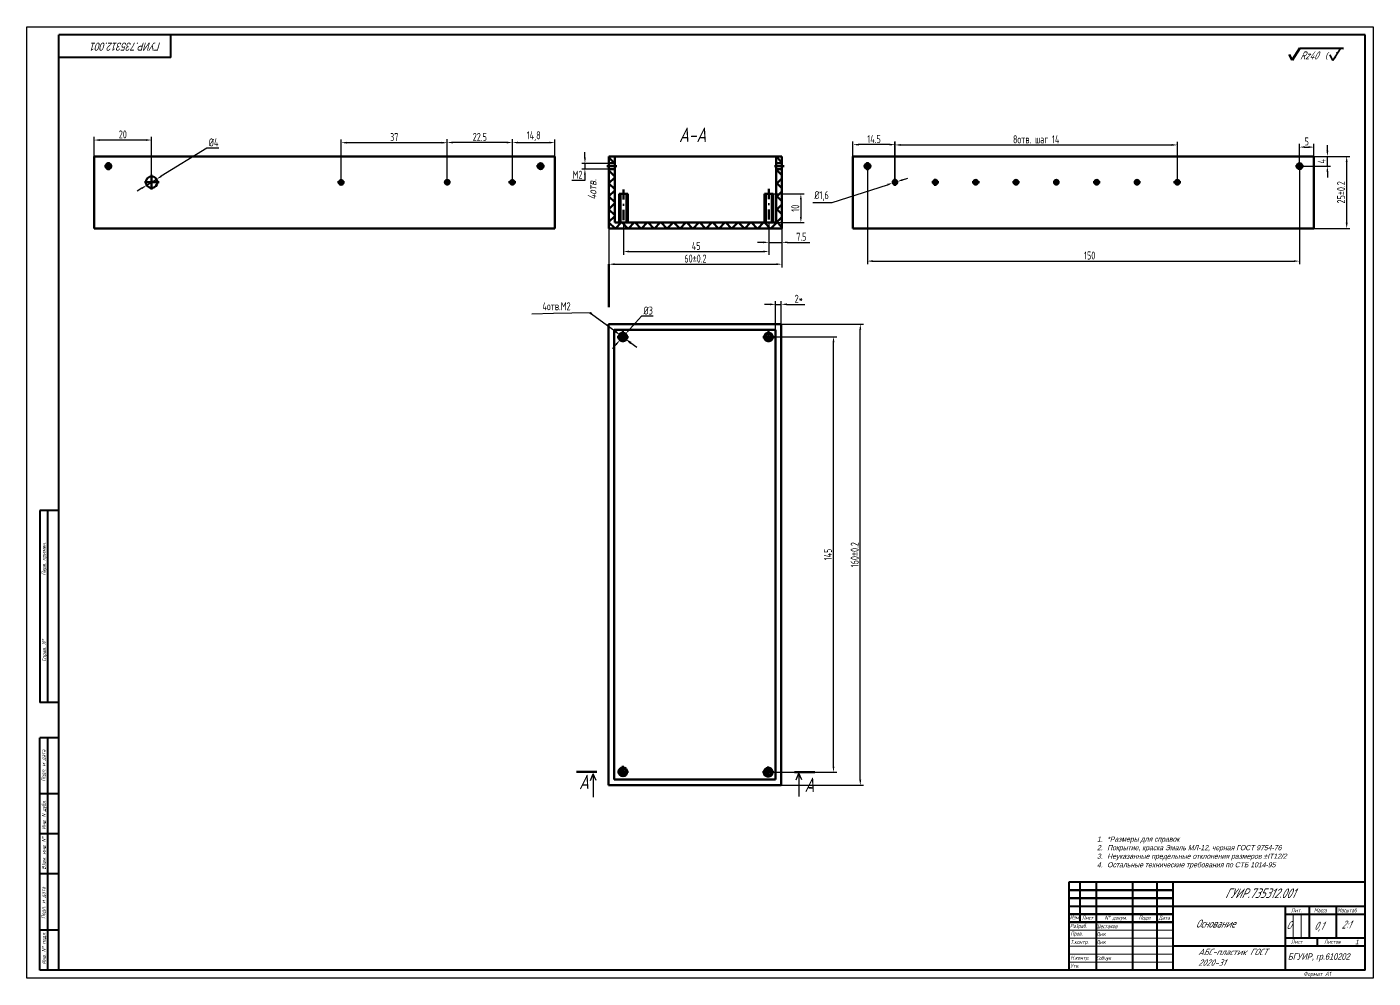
# Model space of a CAD drawing. Header units: millimetres. Extents: x 0 to 8800, y -367 to 2333.
# Drawn here: x 7718 to 8559, y 979 to 1573 of the extents above; entities that cross this region are included whole.
import ezdxf

# ---------------------------------------------------------------- set-up
doc = ezdxf.new("R2010")
doc.units = ezdxf.units.MM
doc.header["$LTSCALE"] = 0.5
doc.linetypes.add('осевая2', pattern=[28.575, 19.05, -3.175, 3.175, -3.175])
doc.linetypes.add('штрихпунктирная', pattern=[25.4, 12.7, -6.35, 0, -6.35])
doc.layers.get('0').update_dxf_attribs({"lineweight": 60})
doc.layers.get('Defpoints').update_dxf_attribs({"color": 5})
for name, color, linetype in [('1-оси', 1, 'осевая2'), ('3-размеры', 6, 'Continuous'), ('KONTUR', 7, 'Continuous')]:
    doc.layers.add(name, color=color, linetype=linetype)
for name, color, linetype, lineweight in [('Основная', 7, 'Continuous', 40), ('текст', 7, 'Continuous', 30), ('тонкая', 7, 'Continuous', 20)]:
    doc.layers.add(name, color=color, linetype=linetype, lineweight=lineweight)
doc.styles.add('ESKD', font='standarteskd.shx', dxfattribs={"width": 0.8, "oblique": 15})
doc.styles.get("Standard").update_dxf_attribs({"font": 'isocpeui.ttf', "width": 0.9})
doc.styles.add('ЕСКД', font='eskd15.shx', dxfattribs={"width": 0.8})
doc.styles.add('стиль1', font='romans.shx', dxfattribs={"width": 0.75, "oblique": 15, "height": 3.5})
doc.dimstyles.new('ISO-25', dxfattribs={"dimtxt": 3.5, "dimasz": 3.5, "dimexe": 2, "dimexo": 0, "dimgap": 1, "dimtad": 1, "dimtoh": 1, "dimdec": 0, "dimtxsty": 'Standard', "dimcen": 2.5, "dimadec": 0, "dimazin": 0, "dimtfac": 1, "dimtdec": 0, "dimtmove": 0, "dimatfit": 3, "dimldrblk": 'DOTSMALL', "dimfxl": 1, "dimarcsym": 0})

# ---------------------------------------------------------------- blocks, each defined once
blk = doc.blocks.new('*D156')
at = {"layer": '3-размеры', "color": 0, "lineweight": -2, "transparency": 16777216}
for p, q in [((8189.44, 1387.73), (8240.78, 1387.73)), ((8238.78, 1103.23), (8238.78, 1384.23)), ((8189.44, 1099.73), (8240.78, 1099.73))]:
    blk.add_line(p, q, dxfattribs=at)
at = {"layer": '3-размеры', "color": 0, "lineweight": 30, "transparency": 16777216}
for points in [[(8238.19, 1384.23), (8239.36, 1384.23), (8238.78, 1387.73)], [(8238.19, 1103.23), (8239.36, 1103.23), (8238.78, 1099.73)]]:
    blk.add_solid(points, dxfattribs=at)
at = {"layer": 'Defpoints', "color": 0, "lineweight": 30, "transparency": 16777216}
for p in [(8189.44, 1387.73), (8238.78, 1387.73), (8189.44, 1099.73)]:
    blk.add_point(p, dxfattribs=at)
at = {"layer": '3-размеры', "color": 0, "lineweight": 30, "transparency": 16777216, "insert": (8235.28, 1243.73), "char_height": 5, "width": 5.4167, "attachment_point": 5, "rotation": 90, "style": 'ЕСКД'}
blk.add_mtext('160%%P0.2', dxfattribs=at)
blk = doc.blocks.new('_DotSmall')
at = {"color": 0, "linetype": 'ByBlock', "const_width": 0.5}
blk.add_lwpolyline([(-0.0625, 0, 1), (0.0625, 0, 1)], format="xyb", close=True, dxfattribs=at)
blk = doc.blocks.new('*D157')
at = {"layer": '3-размеры', "color": 0, "lineweight": -2, "transparency": 16777216}
for p, q in [((8181.46, 1379.91), (8224.03, 1379.91)), ((8222.03, 1111.35), (8222.03, 1376.41)), ((8181.3, 1107.85), (8224.03, 1107.85))]:
    blk.add_line(p, q, dxfattribs=at)
at = {"layer": '3-размеры', "color": 0, "lineweight": 30, "transparency": 16777216}
for points in [[(8221.44, 1376.41), (8222.61, 1376.41), (8222.03, 1379.91)], [(8221.44, 1111.35), (8222.61, 1111.35), (8222.03, 1107.85)]]:
    blk.add_solid(points, dxfattribs=at)
at = {"layer": 'Defpoints', "color": 0, "lineweight": 30, "transparency": 16777216}
for p in [(8181.46, 1379.91), (8222.03, 1379.91), (8181.3, 1107.85)]:
    blk.add_point(p, dxfattribs=at)
at = {"layer": '3-размеры', "color": 0, "lineweight": 30, "transparency": 16777216, "insert": (8218.53, 1243.88), "char_height": 5, "attachment_point": 5, "rotation": 90, "style": 'ЕСКД'}
blk.add_mtext('145', dxfattribs=at)
blk = doc.blocks.new('*D158')
at = {"layer": '3-размеры', "color": 0, "lineweight": -2, "transparency": 16777216}
for p, q in [((8182.34, 1400.09), (8178.84, 1400.09)), ((8185.84, 1384.13), (8185.84, 1402.09)), ((8185.84, 1400.09), (8189.44, 1400.09)), ((8189.44, 1384.13), (8189.44, 1402.09)), ((8192.94, 1400.09), (8204.16, 1400.09))]:
    blk.add_line(p, q, dxfattribs=at)
at = {"layer": '3-размеры', "color": 0, "lineweight": 30, "transparency": 16777216}
for points in [[(8182.34, 1400.67), (8182.34, 1399.51), (8185.84, 1400.09)], [(8192.94, 1400.67), (8192.94, 1399.51), (8189.44, 1400.09)]]:
    blk.add_solid(points, dxfattribs=at)
at = {"layer": 'Defpoints', "color": 0, "lineweight": 30, "transparency": 16777216}
for p in [(8189.44, 1400.09), (8185.84, 1384.13), (8189.44, 1384.13)]:
    blk.add_point(p, dxfattribs=at)
at = {"layer": '3-размеры', "color": 0, "lineweight": 30, "transparency": 16777216, "insert": (8200.3, 1403.59), "char_height": 5, "attachment_point": 5, "style": 'ЕСКД'}
blk.add_mtext('2*', dxfattribs=at)
blk = doc.blocks.new('*D159')
at = {"layer": '3-размеры', "color": 0, "lineweight": -2, "transparency": 16777216}
for p, q in [((8102.15, 1392.7), (8094.55, 1384.3)), ((8109.43, 1392.7), (8102.15, 1392.7)), ((8088.58, 1377.7), (8092.2, 1381.7)), ((8086.23, 1375.1), (8083.89, 1372.5))]:
    blk.add_line(p, q, dxfattribs=at)
at = {"layer": '3-размеры', "color": 0, "lineweight": 30, "transparency": 16777216}
for points in [[(8094.11, 1384.69), (8094.98, 1383.91), (8092.2, 1381.7)], [(8085.8, 1375.49), (8086.67, 1374.71), (8088.58, 1377.7)]]:
    blk.add_solid(points, dxfattribs=at)
at = {"layer": 'Defpoints', "color": 0, "lineweight": 30, "transparency": 16777216}
for p in [(8092.2, 1381.7), (8088.58, 1377.7)]:
    blk.add_point(p, dxfattribs=at)
at = {"layer": '3-размеры', "color": 0, "lineweight": 30, "transparency": 16777216, "insert": (8106.29, 1396.2), "char_height": 5, "attachment_point": 5, "style": 'ЕСКД'}
blk.add_mtext('%%C3', dxfattribs=at)
blk = doc.blocks.new('*D142')
at = {"layer": '3-размеры', "color": 0, "lineweight": -2, "transparency": 16777216}
for p, q in [((8184.36, 1469.13), (8203.66, 1469.13)), ((8201.66, 1465.63), (8201.66, 1454.63)), ((8184.36, 1451.13), (8203.66, 1451.13))]:
    blk.add_line(p, q, dxfattribs=at)
at = {"layer": '3-размеры', "color": 0, "lineweight": 30, "transparency": 16777216}
for points in [[(8201.07, 1465.63), (8202.24, 1465.63), (8201.66, 1469.13)], [(8201.07, 1454.63), (8202.24, 1454.63), (8201.66, 1451.13)]]:
    blk.add_solid(points, dxfattribs=at)
at = {"layer": 'Defpoints', "color": 0, "lineweight": 30, "transparency": 16777216}
for p in [(8184.36, 1469.13), (8184.36, 1451.13), (8201.66, 1451.13)]:
    blk.add_point(p, dxfattribs=at)
at = {"layer": '3-размеры', "color": 0, "lineweight": 30, "transparency": 16777216, "insert": (8198.16, 1460.13), "char_height": 5, "attachment_point": 5, "rotation": 90, "style": 'ЕСКД'}
blk.add_mtext('10', dxfattribs=at)
blk = doc.blocks.new('*D143')
at = {"layer": '3-размеры', "color": 0, "lineweight": -2, "transparency": 16777216}
for p, q in [((8181.66, 1451.13), (8181.66, 1436.82)), ((8189.78, 1451.13), (8189.78, 1436.82)), ((8178.16, 1438.82), (8174.66, 1438.82)), ((8181.66, 1438.82), (8189.78, 1438.82)), ((8193.28, 1438.82), (8207.16, 1438.82))]:
    blk.add_line(p, q, dxfattribs=at)
at = {"layer": '3-размеры', "color": 0, "lineweight": 30, "transparency": 16777216}
for points in [[(8178.16, 1439.4), (8178.16, 1438.24), (8181.66, 1438.82)], [(8193.28, 1439.4), (8193.28, 1438.24), (8189.78, 1438.82)]]:
    blk.add_solid(points, dxfattribs=at)
at = {"layer": 'Defpoints', "color": 0, "lineweight": 30, "transparency": 16777216}
for p in [(8181.66, 1451.13), (8189.78, 1451.13), (8189.78, 1438.82)]:
    blk.add_point(p, dxfattribs=at)
at = {"layer": '3-размеры', "color": 0, "lineweight": 30, "transparency": 16777216, "insert": (8201.97, 1442.32), "char_height": 5, "attachment_point": 5, "style": 'ЕСКД'}
blk.add_mtext('7.5', dxfattribs=at)
blk = doc.blocks.new('*D144')
at = {"layer": '3-размеры', "color": 0, "lineweight": -2, "transparency": 16777216}
for p, q in [((8081.78, 1447.53), (8081.78, 1423.16)), ((8189.78, 1447.53), (8189.78, 1423.16)), ((8085.28, 1425.16), (8186.28, 1425.16))]:
    blk.add_line(p, q, dxfattribs=at)
at = {"layer": '3-размеры', "color": 0, "lineweight": 30, "transparency": 16777216}
for points in [[(8085.28, 1425.74), (8085.28, 1424.58), (8081.78, 1425.16)], [(8186.28, 1425.74), (8186.28, 1424.58), (8189.78, 1425.16)]]:
    blk.add_solid(points, dxfattribs=at)
at = {"layer": 'Defpoints', "color": 0, "lineweight": 30, "transparency": 16777216}
for p in [(8081.78, 1447.53), (8189.78, 1447.53), (8189.78, 1425.16)]:
    blk.add_point(p, dxfattribs=at)
at = {"layer": '3-размеры', "color": 0, "lineweight": 30, "transparency": 16777216, "insert": (8135.78, 1428.66), "char_height": 5, "attachment_point": 5, "style": 'ЕСКД'}
blk.add_mtext('60%%P0.2', dxfattribs=at)
blk = doc.blocks.new('*D145')
at = {"layer": '3-размеры', "color": 0, "lineweight": -2, "transparency": 16777216}
for p, q in [((8090.87, 1451.13), (8090.87, 1431.09)), ((8181.66, 1451.13), (8181.66, 1431.09)), ((8094.37, 1433.09), (8178.16, 1433.09))]:
    blk.add_line(p, q, dxfattribs=at)
at = {"layer": '3-размеры', "color": 0, "lineweight": 30, "transparency": 16777216}
for points in [[(8094.37, 1433.68), (8094.37, 1432.51), (8090.87, 1433.09)], [(8178.16, 1433.68), (8178.16, 1432.51), (8181.66, 1433.09)]]:
    blk.add_solid(points, dxfattribs=at)
at = {"layer": 'Defpoints', "color": 0, "lineweight": 30, "transparency": 16777216}
for p in [(8090.87, 1451.13), (8181.66, 1451.13), (8181.66, 1433.09)]:
    blk.add_point(p, dxfattribs=at)
at = {"layer": '3-размеры', "color": 0, "lineweight": 30, "transparency": 16777216, "insert": (8136.26, 1436.59), "char_height": 5, "attachment_point": 5, "style": 'ЕСКД'}
blk.add_mtext('45', dxfattribs=at)
blk = doc.blocks.new('*D139')
at = {"layer": '3-размеры', "color": 0, "lineweight": -2, "transparency": 16777216}
for p, q in [((8066.75, 1491.61), (8066.75, 1495.11)), ((8082.85, 1488.11), (8064.75, 1488.11)), ((8082.85, 1484.51), (8064.75, 1484.51)), ((8066.75, 1488.11), (8066.75, 1484.51)), ((8066.75, 1481.01), (8066.75, 1477.51)), ((8066.75, 1477.51), (8058.51, 1477.51))]:
    blk.add_line(p, q, dxfattribs=at)
at = {"layer": '3-размеры', "color": 0, "lineweight": 30, "transparency": 16777216}
for points in [[(8066.17, 1491.61), (8067.33, 1491.61), (8066.75, 1488.11)], [(8066.17, 1481.01), (8067.33, 1481.01), (8066.75, 1484.51)]]:
    blk.add_solid(points, dxfattribs=at)
at = {"layer": 'Defpoints', "color": 0, "lineweight": 30, "transparency": 16777216}
for p in [(8066.75, 1484.51), (8082.85, 1488.11), (8082.85, 1484.51)]:
    blk.add_point(p, dxfattribs=at)
at = {"layer": '3-размеры', "color": 0, "lineweight": 30, "transparency": 16777216, "insert": (8062.13, 1481.01), "char_height": 5, "attachment_point": 5, "style": 'ЕСКД'}
blk.add_mtext('M2', dxfattribs=at)
blk = doc.blocks.new('*D146')
at = {"layer": '3-размеры', "color": 0, "lineweight": -2, "transparency": 16777216}
for p, q in [((8513.14, 1486.39), (8513.14, 1500.3)), ((8516.64, 1498.3), (8518.72, 1498.3)), ((8522.22, 1486.39), (8522.22, 1500.3))]:
    blk.add_line(p, q, dxfattribs=at)
at = {"layer": '3-размеры', "color": 0, "lineweight": 30, "transparency": 16777216}
for points in [[(8516.64, 1498.89), (8516.64, 1497.72), (8513.14, 1498.3)], [(8518.72, 1498.89), (8518.72, 1497.72), (8522.22, 1498.3)]]:
    blk.add_solid(points, dxfattribs=at)
at = {"layer": 'Defpoints', "color": 0, "lineweight": 30, "transparency": 16777216}
for p in [(8522.22, 1498.3), (8513.14, 1486.39), (8522.22, 1486.39)]:
    blk.add_point(p, dxfattribs=at)
at = {"layer": '3-размеры', "color": 0, "lineweight": 30, "transparency": 16777216, "insert": (8517.68, 1501.8), "char_height": 5, "attachment_point": 5, "style": 'ЕСКД'}
blk.add_mtext('5', dxfattribs=at)
blk = doc.blocks.new('*D147')
at = {"layer": '3-размеры', "color": 0, "lineweight": -2, "transparency": 16777216}
for p, q in [((8530.58, 1496.03), (8530.58, 1499.53)), ((8513.22, 1492.53), (8532.58, 1492.53)), ((8530.58, 1486.36), (8530.58, 1492.53)), ((8513.22, 1486.36), (8532.58, 1486.36)), ((8530.58, 1482.86), (8530.58, 1479.36))]:
    blk.add_line(p, q, dxfattribs=at)
at = {"layer": '3-размеры', "color": 0, "lineweight": 30, "transparency": 16777216}
for points in [[(8530, 1496.03), (8531.17, 1496.03), (8530.58, 1492.53)], [(8530, 1482.86), (8531.17, 1482.86), (8530.58, 1486.36)]]:
    blk.add_solid(points, dxfattribs=at)
at = {"layer": 'Defpoints', "color": 0, "lineweight": 30, "transparency": 16777216}
for p in [(8513.22, 1492.53), (8530.58, 1492.53), (8513.22, 1486.36)]:
    blk.add_point(p, dxfattribs=at)
at = {"layer": '3-размеры', "color": 0, "lineweight": 30, "transparency": 16777216, "insert": (8527.08, 1489.45), "char_height": 5, "attachment_point": 5, "rotation": 90, "style": 'ЕСКД'}
blk.add_mtext('4', dxfattribs=at)
blk = doc.blocks.new('*D148')
at = {"layer": '3-размеры', "color": 0, "lineweight": -2, "transparency": 16777216}
for p, q in [((8522.22, 1492.53), (8544.65, 1492.53)), ((8542.65, 1451.03), (8542.65, 1489.03)), ((8522.22, 1447.53), (8544.65, 1447.53))]:
    blk.add_line(p, q, dxfattribs=at)
at = {"layer": '3-размеры', "color": 0, "lineweight": 30, "transparency": 16777216}
for points in [[(8542.07, 1489.03), (8543.24, 1489.03), (8542.65, 1492.53)], [(8542.07, 1451.03), (8543.24, 1451.03), (8542.65, 1447.53)]]:
    blk.add_solid(points, dxfattribs=at)
at = {"layer": 'Defpoints', "color": 0, "lineweight": 30, "transparency": 16777216}
for p in [(8522.22, 1492.53), (8542.65, 1492.53), (8522.22, 1447.53)]:
    blk.add_point(p, dxfattribs=at)
at = {"layer": '3-размеры', "color": 0, "lineweight": 30, "transparency": 16777216, "insert": (8539.15, 1470.03), "char_height": 5, "attachment_point": 5, "rotation": 90, "style": 'ЕСКД'}
blk.add_mtext('25%%P0.2', dxfattribs=at)
blk = doc.blocks.new('*D140')
at = {"layer": '3-размеры', "color": 0, "lineweight": -2, "transparency": 16777216}
for p, q in [((8243.22, 1486.41), (8243.22, 1425.1)), ((8513.14, 1486.39), (8513.14, 1425.1)), ((8246.72, 1427.1), (8509.64, 1427.1))]:
    blk.add_line(p, q, dxfattribs=at)
at = {"layer": '3-размеры', "color": 0, "lineweight": 30, "transparency": 16777216}
for points in [[(8246.72, 1427.68), (8246.72, 1426.51), (8243.22, 1427.1)], [(8509.64, 1427.68), (8509.64, 1426.51), (8513.14, 1427.1)]]:
    blk.add_solid(points, dxfattribs=at)
at = {"layer": 'Defpoints', "color": 0, "lineweight": 30, "transparency": 16777216}
for p in [(8243.22, 1486.41), (8513.14, 1486.39), (8513.14, 1427.1)]:
    blk.add_point(p, dxfattribs=at)
at = {"layer": '3-размеры', "color": 0, "lineweight": 30, "transparency": 16777216, "insert": (8382.08, 1430.6), "char_height": 5, "attachment_point": 5, "style": 'ЕСКД'}
blk.add_mtext('150', dxfattribs=at)
blk = doc.blocks.new('*D149')
at = {"layer": '3-размеры', "color": 0, "lineweight": -2, "transparency": 16777216}
for p, q in [((8221.11, 1463.72), (8255.76, 1474.82)), ((8261.83, 1476.77), (8259.09, 1475.89)), ((8265.17, 1477.84), (8268.5, 1478.9)), ((8209.06, 1463.72), (8221.11, 1463.72))]:
    blk.add_line(p, q, dxfattribs=at)
at = {"layer": '3-размеры', "color": 0, "lineweight": 30, "transparency": 16777216}
for points in [[(8255.58, 1475.38), (8255.94, 1474.27), (8259.09, 1475.89)], [(8264.99, 1478.39), (8265.34, 1477.28), (8261.83, 1476.77)]]:
    blk.add_solid(points, dxfattribs=at)
at = {"layer": 'Defpoints', "color": 0, "lineweight": 30, "transparency": 16777216}
for p in [(8259.09, 1475.89), (8261.83, 1476.77)]:
    blk.add_point(p, dxfattribs=at)
at = {"layer": '3-размеры', "color": 0, "lineweight": 30, "transparency": 16777216, "insert": (8214.58, 1467.7), "char_height": 5, "attachment_point": 5, "style": 'ЕСКД'}
blk.add_mtext('%%C1,6', dxfattribs=at)
blk = doc.blocks.new('*D141')
at = {"layer": '3-размеры', "color": 0, "lineweight": -2, "transparency": 16777216}
for p, q in [((8234.22, 1476.35), (8234.22, 1501.83)), ((8257.03, 1499.83), (8237.72, 1499.83)), ((8260.53, 1476.35), (8260.53, 1501.83))]:
    blk.add_line(p, q, dxfattribs=at)
at = {"layer": '3-размеры', "color": 0, "lineweight": 30, "transparency": 16777216}
for points in [[(8237.72, 1500.41), (8237.72, 1499.25), (8234.22, 1499.83)], [(8257.03, 1500.41), (8257.03, 1499.25), (8260.53, 1499.83)]]:
    blk.add_solid(points, dxfattribs=at)
at = {"layer": 'Defpoints', "color": 0, "lineweight": 30, "transparency": 16777216}
for p in [(8234.22, 1499.83), (8234.22, 1476.35), (8260.53, 1476.35)]:
    blk.add_point(p, dxfattribs=at)
at = {"layer": '3-размеры', "color": 0, "lineweight": 30, "transparency": 16777216, "insert": (8247.37, 1503.33), "char_height": 5, "width": 8.75, "attachment_point": 5, "style": 'ЕСКД'}
blk.add_mtext('14.5', dxfattribs=at)
blk = doc.blocks.new('*D150')
at = {"layer": '3-размеры', "color": 0, "lineweight": -2, "transparency": 16777216}
for p, q in [((7980.74, 1476.48), (7980.74, 1503.16)), ((8017.91, 1501.16), (7984.24, 1501.16)), ((8021.41, 1476.35), (8021.41, 1503.16))]:
    blk.add_line(p, q, dxfattribs=at)
at = {"layer": '3-размеры', "color": 0, "lineweight": 30, "transparency": 16777216}
for points in [[(7984.24, 1501.75), (7984.24, 1500.58), (7980.74, 1501.16)], [(8017.91, 1501.75), (8017.91, 1500.58), (8021.41, 1501.16)]]:
    blk.add_solid(points, dxfattribs=at)
at = {"layer": 'Defpoints', "color": 0, "lineweight": 30, "transparency": 16777216}
for p in [(7980.74, 1501.16), (7980.74, 1476.48), (8021.41, 1476.35)]:
    blk.add_point(p, dxfattribs=at)
at = {"layer": '3-размеры', "color": 0, "lineweight": 30, "transparency": 16777216, "insert": (8001.08, 1504.66), "char_height": 5, "attachment_point": 5, "style": 'ЕСКД'}
blk.add_mtext('22.5', dxfattribs=at)
blk = doc.blocks.new('*D151')
at = {"layer": '3-размеры', "color": 0, "lineweight": -2, "transparency": 16777216}
for p, q in [((7914.45, 1476.36), (7914.45, 1503.04)), ((7977.24, 1501.04), (7917.95, 1501.04)), ((7980.74, 1476.48), (7980.74, 1503.04))]:
    blk.add_line(p, q, dxfattribs=at)
at = {"layer": '3-размеры', "color": 0, "lineweight": 30, "transparency": 16777216}
for points in [[(7917.95, 1501.63), (7917.95, 1500.46), (7914.45, 1501.04)], [(7977.24, 1501.63), (7977.24, 1500.46), (7980.74, 1501.04)]]:
    blk.add_solid(points, dxfattribs=at)
at = {"layer": 'Defpoints', "color": 0, "lineweight": 30, "transparency": 16777216}
for p in [(7914.45, 1501.04), (7914.45, 1476.36), (7980.74, 1476.48)]:
    blk.add_point(p, dxfattribs=at)
at = {"layer": '3-размеры', "color": 0, "lineweight": 30, "transparency": 16777216, "insert": (7947.6, 1504.54), "char_height": 5, "attachment_point": 5, "style": 'ЕСКД'}
blk.add_mtext('37', dxfattribs=at)
blk = doc.blocks.new('*D152')
at = {"layer": '3-размеры', "color": 0, "lineweight": -2, "transparency": 16777216}
for p, q in [((8021.41, 1476.31), (8021.41, 1503.12)), ((8024.91, 1501.12), (8044.55, 1501.12)), ((8048.05, 1476.31), (8048.05, 1503.12))]:
    blk.add_line(p, q, dxfattribs=at)
at = {"layer": '3-размеры', "color": 0, "lineweight": 30, "transparency": 16777216}
for points in [[(8024.91, 1501.7), (8024.91, 1500.54), (8021.41, 1501.12)], [(8044.55, 1501.7), (8044.55, 1500.54), (8048.05, 1501.12)]]:
    blk.add_solid(points, dxfattribs=at)
at = {"layer": 'Defpoints', "color": 0, "lineweight": 30, "transparency": 16777216}
for p in [(8048.05, 1501.12), (8021.41, 1476.31), (8048.05, 1476.31)]:
    blk.add_point(p, dxfattribs=at)
at = {"layer": '3-размеры', "color": 0, "lineweight": 30, "transparency": 16777216, "insert": (8034.73, 1505.1), "char_height": 5, "attachment_point": 5, "style": 'ЕСКД'}
blk.add_mtext('14,8', dxfattribs=at)
blk = doc.blocks.new('*D153')
at = {"layer": '3-размеры', "color": 0, "lineweight": -2, "transparency": 16777216}
for p, q in [((7760.05, 1476.39), (7760.05, 1504.71)), ((7792.55, 1502.71), (7763.55, 1502.71)), ((7796.05, 1476.39), (7796.05, 1504.71))]:
    blk.add_line(p, q, dxfattribs=at)
at = {"layer": '3-размеры', "color": 0, "lineweight": 30, "transparency": 16777216}
for points in [[(7763.55, 1503.29), (7763.55, 1502.13), (7760.05, 1502.71)], [(7792.55, 1503.29), (7792.55, 1502.13), (7796.05, 1502.71)]]:
    blk.add_solid(points, dxfattribs=at)
at = {"layer": 'Defpoints', "color": 0, "lineweight": 30, "transparency": 16777216}
for p in [(7760.05, 1502.71), (7760.05, 1476.39), (7796.05, 1476.39)]:
    blk.add_point(p, dxfattribs=at)
at = {"layer": '3-размеры', "color": 0, "lineweight": 30, "transparency": 16777216, "insert": (7778.05, 1506.21), "char_height": 5, "attachment_point": 5, "style": 'ЕСКД'}
blk.add_mtext('20', dxfattribs=at)
blk = doc.blocks.new('*D154')
at = {"layer": '3-размеры', "color": 0, "lineweight": -2, "transparency": 16777216}
for p, q in [((7830.53, 1497.73), (7802.08, 1480.09)), ((7838, 1497.73), (7830.53, 1497.73)), ((7790.02, 1472.61), (7787.04, 1470.76)), ((7792.99, 1474.45), (7799.11, 1478.25))]:
    blk.add_line(p, q, dxfattribs=at)
at = {"layer": '3-размеры', "color": 0, "lineweight": 30, "transparency": 16777216}
for points in [[(7801.78, 1480.59), (7802.39, 1479.6), (7799.11, 1478.25)], [(7789.71, 1473.1), (7790.32, 1472.11), (7792.99, 1474.45)]]:
    blk.add_solid(points, dxfattribs=at)
at = {"layer": 'Defpoints', "color": 0, "lineweight": 30, "transparency": 16777216}
for p in [(7792.99, 1474.45), (7799.11, 1478.25)]:
    blk.add_point(p, dxfattribs=at)
at = {"layer": '3-размеры', "color": 0, "lineweight": 30, "transparency": 16777216, "insert": (7834.77, 1501.23), "char_height": 5, "attachment_point": 5, "style": 'ЕСКД'}
blk.add_mtext('%%C4', dxfattribs=at)
blk = doc.blocks.new('*D155')
at = {"layer": '3-размеры', "color": 0, "lineweight": -2, "transparency": 16777216}
for p, q in [((8260.46, 1476.33), (8260.46, 1501.64)), ((8263.96, 1499.64), (8433.36, 1499.64)), ((8436.86, 1476.33), (8436.86, 1501.64))]:
    blk.add_line(p, q, dxfattribs=at)
at = {"layer": '3-размеры', "color": 0, "lineweight": 30, "transparency": 16777216}
for points in [[(8263.96, 1500.23), (8263.96, 1499.06), (8260.46, 1499.64)], [(8433.36, 1500.23), (8433.36, 1499.06), (8436.86, 1499.64)]]:
    blk.add_solid(points, dxfattribs=at)
at = {"layer": 'Defpoints', "color": 0, "lineweight": 30, "transparency": 16777216}
for p in [(8436.86, 1499.64), (8260.46, 1476.33), (8436.86, 1476.33)]:
    blk.add_point(p, dxfattribs=at)
at = {"layer": '3-размеры', "color": 0, "lineweight": 30, "transparency": 16777216, "insert": (8348.66, 1503.14), "char_height": 5, "attachment_point": 5, "style": 'ЕСКД'}
blk.add_mtext('8отв. шаг 14', dxfattribs=at)

msp = doc.modelspace()

# ---------------------------------------------------------------- hatches: boundary and pattern name
h = msp.add_hatch()
h.set_pattern_fill('ANSI37', color=256, scale=1.8)
h.set_pattern_definition([(45, (767.2445, 1208.942), (-4.0411153, 4.0411153), []), (135, (767.2445, 1208.942), (-4.0411153, -4.0411153), [])])
h.paths.add_polyline_path([(8085.38, 1484.59), (8081.78, 1484.59), (8081.78, 1447.53), (8189.78, 1447.53), (8189.78, 1484.59), (8186.18, 1484.59), (8186.18, 1451.13), (8085.38, 1451.13)])
h.paths.add_polyline_path([(8085.38, 1492.53), (8081.78, 1492.53), (8081.78, 1488.19), (8085.38, 1488.19)])
h.paths.add_polyline_path([(8189.78, 1492.53), (8186.18, 1492.53), (8186.18, 1488.19), (8189.78, 1488.19)])
h.paths.add_polyline_path([(8179.86, 1469.13), (8178.96, 1469.13), (8178.96, 1451.13), (8179.86, 1451.13)], flags=17)
h.paths.add_polyline_path([(8184.36, 1469.13), (8183.46, 1469.13), (8183.46, 1451.13), (8184.36, 1451.13)], flags=17)
h.paths.add_polyline_path([(8093.57, 1469.13), (8092.67, 1469.13), (8092.67, 1451.13), (8093.57, 1451.13)], flags=17)
h.paths.add_polyline_path([(8089.07, 1469.13), (8088.17, 1469.13), (8088.17, 1451.13), (8089.07, 1451.13)], flags=17)

# ---------------------------------------------------------------- linework, layer by layer
at = {"color": 0}
for p, q in [((8506.66, 1556.08), (8508.5, 1552.58)), ((8508.53, 1552.57), (8513.47, 1560.09))]:
    msp.add_line(p, q, dxfattribs=at)
for p, q in [((8513.47, 1560.09), (8540.65, 1559.95)), ((8048.05, 1492.53), (7760.05, 1492.53)), ((7760.05, 1492.53), (7760.05, 1447.53)), ((7769.05, 1486.39), (7769.05, 1488.98)), ((7769.05, 1488.98), (7769.05, 1483.84)), ((8039.05, 1486.39), (8039.05, 1488.7)), ((8039.05, 1488.7), (8039.05, 1484.02)), ((8048.05, 1447.53), (8048.05, 1492.53)), ((8081.78, 1492.53), (8081.78, 1447.53)), ((8081.78, 1492.53), (8085.38, 1492.53)), ((8085.38, 1492.53), (8085.38, 1451.13)), ((8085.38, 1492.53), (8186.18, 1492.53)), ((8186.18, 1451.13), (8186.18, 1492.53)), ((8186.18, 1492.53), (8189.78, 1492.53)), ((8189.78, 1447.53), (8189.78, 1492.53)), ((8522.22, 1492.53), (8234.22, 1492.53)), ((8234.22, 1447.53), (8234.22, 1492.53)), ((8243.26, 1486.39), (8243.26, 1488.98)), ((8243.26, 1488.98), (8243.26, 1483.84)), ((8513.22, 1486.39), (8513.22, 1488.7)), ((8513.22, 1488.7), (8513.22, 1484.02)), ((8522.22, 1447.53), (8522.22, 1492.53)), ((7769.05, 1486.39), (7766.69, 1486.39)), ((7766.69, 1486.39), (7771.45, 1486.39)), ((7796.05, 1471.8), (7796.05, 1480.99)), ((8039.05, 1486.39), (8036.49, 1486.39)), ((8036.49, 1486.39), (8041.44, 1486.39)), ((8085.38, 1486.39), (8080.41, 1486.39)), ((8080.41, 1486.39), (8086.76, 1486.39)), ((8085.38, 1488.19), (8085.38, 1486.39)), ((8191.21, 1486.39), (8185.13, 1486.39)), ((8186.18, 1488.19), (8189.78, 1488.19)), ((8186.18, 1488.19), (8186.18, 1486.39)), ((8186.18, 1486.39), (8191.21, 1486.39)), ((8189.78, 1484.59), (8186.18, 1484.59)), ((8189.78, 1488.19), (8189.78, 1484.59)), ((8243.26, 1486.39), (8240.9, 1486.39)), ((8240.9, 1486.39), (8245.67, 1486.39)), ((8513.22, 1486.39), (8510.66, 1486.39)), ((8510.66, 1486.39), (8515.61, 1486.39)), ((7791.55, 1476.35), (7800.82, 1476.35)), ((7912.27, 1476.36), (7916.64, 1476.36)), ((7914.44, 1478.27), (7914.44, 1474.45)), ((7978.73, 1476.35), (7982.86, 1476.35)), ((7980.74, 1478.33), (7980.74, 1474.62)), ((8019.08, 1476.34), (8023.54, 1476.34)), ((8021.41, 1476.31), (8021.41, 1478.16)), ((8021.41, 1478.16), (8021.41, 1474.52)), ((8258.39, 1476.35), (8262.53, 1476.35)), ((8260.46, 1478.49), (8260.46, 1474.2)), ((8283.53, 1476.37), (8287.89, 1476.37)), ((8285.66, 1478.54), (8285.66, 1474.2)), ((8308.6, 1476.41), (8313.25, 1476.41)), ((8310.86, 1478.31), (8310.86, 1474.5)), ((8333.81, 1476.33), (8338.15, 1476.33)), ((8336.06, 1478.36), (8336.06, 1474.36)), ((8359.27, 1476.38), (8363.13, 1476.38)), ((8361.26, 1478.26), (8361.26, 1474.51)), ((8384.29, 1476.41), (8388.67, 1476.41)), ((8386.46, 1478.32), (8386.46, 1474.5)), ((8409.65, 1476.33), (8413.78, 1476.33)), ((8411.66, 1478.31), (8411.66, 1474.6)), ((8434.54, 1476.36), (8438.99, 1476.36)), ((8436.86, 1476.33), (8436.86, 1478.18)), ((8436.86, 1478.18), (8436.86, 1474.54)), ((8088.17, 1451.13), (8088.17, 1469.13)), ((8088.17, 1469.13), (8093.57, 1469.13)), ((8089.07, 1451.13), (8089.07, 1469.13)), ((8092.67, 1451.13), (8092.67, 1469.13)), ((8093.57, 1451.13), (8093.57, 1469.13)), ((8178.96, 1451.13), (8178.96, 1469.13)), ((8178.96, 1469.13), (8184.36, 1469.13)), ((8179.86, 1451.13), (8179.86, 1469.13)), ((8183.46, 1451.13), (8183.46, 1469.13)), ((8184.36, 1451.13), (8184.36, 1469.13)), ((7760.05, 1447.53), (8048.05, 1447.53)), ((8081.78, 1447.53), (8189.78, 1447.53)), ((8085.38, 1451.13), (8186.18, 1451.13)), ((8090.87, 1451.13), (8088.17, 1451.13)), ((8090.87, 1451.13), (8089.07, 1451.13)), ((8090.87, 1451.13), (8092.67, 1451.13)), ((8092.67, 1451.13), (8093.57, 1451.13)), ((8181.66, 1451.13), (8178.96, 1451.13)), ((8181.66, 1451.13), (8179.86, 1451.13)), ((8181.66, 1451.13), (8183.46, 1451.13)), ((8183.46, 1451.13), (8184.36, 1451.13)), ((8234.22, 1447.53), (8522.22, 1447.53)), ((8081.78, 1425.16), (8081.78, 1398.24)), ((8070.81, 1394.22), (8070.07, 1394.77)), ((8081.44, 1387.73), (8081.44, 1099.73)), ((8189.44, 1387.73), (8081.44, 1387.73)), ((8189.44, 1099.73), (8189.44, 1387.73)), ((8185.84, 1384.13), (8085.04, 1384.13)), ((8085.04, 1384.13), (8085.04, 1103.33)), ((8093.93, 1379.7), (8086.87, 1379.7)), ((8091.85, 1378.66), (8088.96, 1380.8)), ((8090.39, 1379.7), (8093.93, 1379.7)), ((8090.41, 1379.73), (8090.41, 1383.35)), ((8090.41, 1383.35), (8090.41, 1376.47)), ((8184.98, 1379.7), (8177.93, 1379.7)), ((8181.44, 1379.7), (8184.98, 1379.7)), ((8181.46, 1379.73), (8181.46, 1383.35)), ((8181.46, 1383.35), (8181.46, 1376.47)), ((8185.84, 1103.33), (8185.84, 1384.13)), ((8081.44, 1360.58), (8081.44, 1362.38)), ((8085.04, 1361.48), (8085.04, 1360.58)), ((8090.53, 1108.17), (8090.53, 1111.79)), ((8090.53, 1111.79), (8090.53, 1104.92)), ((8181.31, 1107.88), (8181.31, 1111.5)), ((8181.31, 1111.5), (8181.31, 1104.62)), ((8074.26, 1108.15), (8061.41, 1108.15)), ((8085.04, 1103.33), (8185.84, 1103.33)), ((8094.05, 1108.15), (8087, 1108.15)), ((8090.51, 1108.15), (8094.05, 1108.15)), ((8184.83, 1107.85), (8177.78, 1107.85)), ((8181.3, 1107.85), (8184.83, 1107.85)), ((8210.47, 1107.85), (8197.63, 1107.85)), ((8081.44, 1099.73), (8189.44, 1099.73)), ((8434.14, 1034.34), (8369.14, 1034.34)), ((8434.14, 1029.34), (8369.14, 1029.34)), ((8434.14, 1019.34), (8369.14, 1019.34)), ((8434.14, 1014.34), (8369.14, 1014.34)), ((8504.14, 984.34), (8504.14, 984.34))]:
    msp.add_line(p, q)
at = {"color": 0, "lineweight": 35}
for p, q in [((8532.09, 1555.88), (8533.92, 1552.38)), ((8533.92, 1552.38), (8538.86, 1559.9))]:
    msp.add_line(p, q, dxfattribs=at)
at = {"linetype": 'штрихпунктирная'}
for p, q in [((8081.78, 1488.19), (8085.38, 1488.19)), ((8081.78, 1488.19), (8081.78, 1484.59)), ((8081.78, 1484.59), (8085.38, 1484.59)), ((8090.87, 1471.85), (8090.87, 1449.53)), ((8181.66, 1472.18), (8181.66, 1449.3))]:
    msp.add_line(p, q, dxfattribs=at)
at = {"color": 7, "lineweight": -3}
for p, q in [((8070.23, 1102.69), (8071.89, 1106.86)), ((8073.76, 1102.79), (8071.89, 1106.86)), ((8071.91, 1106.82), (8071.91, 1092.42)), ((8198.62, 1103.06), (8200.28, 1107.22)), ((8200.28, 1107.22), (8200.28, 1092.82)), ((8202.16, 1103.15), (8200.28, 1107.22))]:
    msp.add_line(p, q, dxfattribs=at)
for centre, radius in [((7769.05, 1486.39), 1.8), ((8039.05, 1486.39), 1.8), ((8243.26, 1486.39), 1.8), ((8513.22, 1486.39), 1.8), ((7796.05, 1476.35), 3.6), ((7914.44, 1476.27), 1.44), ((7980.74, 1476.35), 1.44), ((8021.41, 1476.31), 1.44), ((8260.46, 1476.33), 1.44), ((8285.66, 1476.33), 1.44), ((8310.86, 1476.33), 1.44), ((8336.06, 1476.33), 1.44), ((8361.26, 1476.33), 1.44), ((8386.46, 1476.33), 1.44), ((8411.66, 1476.33), 1.44), ((8436.86, 1476.33), 1.44), ((8090.39, 1379.7), 2.7), ((8090.41, 1379.73), 1.8), ((8181.44, 1379.7), 2.7), ((8181.46, 1379.73), 1.8), ((8090.51, 1108.15), 2.7), ((8181.3, 1107.85), 2.7), ((8090.53, 1108.17), 1.8), ((8181.31, 1107.88), 1.8)]:
    msp.add_circle(centre, radius)
at = {"layer": '3-размеры', "lineweight": 30}
for p, q in [((8047.04, 1394.28), (8033.55, 1393.99)), ((8070.07, 1394.77), (8047.04, 1394.28)), ((8070.81, 1394.22), (8085.34, 1383.47)), ((8095.47, 1375.98), (8099.09, 1373.3))]:
    msp.add_line(p, q, dxfattribs=at)
for points in [[(8085.79, 1384.08), (8084.89, 1382.87), (8088.96, 1380.8)], [(8095.92, 1376.58), (8095.02, 1375.38), (8091.85, 1378.66)]]:
    msp.add_solid(points, dxfattribs=at)
at = {"layer": 'KONTUR'}
for p, q in [((7718.14, 979.34), (7718.14, 1573.34)), ((7718.14, 1573.34), (8559.14, 1573.34)), ((8559.14, 1573.34), (8559.14, 979.34)), ((8559.14, 979.34), (7718.14, 979.34))]:
    msp.add_line(p, q, dxfattribs=at)
at = {"layer": 'Основная'}
for p, q in [((7738.14, 1024.34), (7738.14, 1568.34)), ((8554.14, 1568.34), (7738.14, 1568.34)), ((7808.14, 1554.34), (7808.14, 1568.34)), ((8554.14, 984.34), (8554.14, 1568.34)), ((7808.14, 1554.34), (7738.14, 1554.34)), ((7726.14, 1271.34), (7726.14, 1151.34)), ((7738.14, 1271.34), (7726.14, 1271.34)), ((7731.14, 1151.34), (7731.14, 1271.34)), ((7738.14, 1151.34), (7726.14, 1151.34)), ((7726.14, 984.34), (7726.14, 1129.34)), ((7738.14, 1129.34), (7726.14, 1129.34)), ((7731.14, 984.34), (7731.14, 1129.34)), ((7738.14, 1094.34), (7726.14, 1094.34)), ((7738.14, 1069.34), (7726.14, 1069.34)), ((7738.14, 1044.34), (7726.14, 1044.34)), ((8369.14, 1039.34), (8369.14, 984.34)), ((8554.14, 1039.34), (8369.14, 1039.34)), ((8376.14, 1014.34), (8376.14, 1039.34)), ((8386.14, 1039.34), (8386.14, 984.34)), ((8409.14, 984.34), (8409.14, 1039.34)), ((8424.14, 1039.34), (8424.14, 984.34)), ((8434.14, 1039.34), (8434.14, 984.34)), ((7738.14, 984.34), (7738.14, 1024.34)), ((8369.14, 1024.34), (8554.14, 1024.34)), ((8504.14, 1024.34), (8504.14, 984.34)), ((8504.14, 1019.34), (8554.14, 1019.34)), ((8519.14, 1024.34), (8519.14, 1004.34)), ((8536.14, 1024.34), (8536.14, 1004.34)), ((7738.14, 1009.34), (7726.14, 1009.34)), ((8554.14, 1004.34), (8504.14, 1004.34)), ((8524.14, 1004.34), (8524.14, 999.34)), ((8554.14, 999.34), (8434.14, 999.34)), ((8554.14, 984.34), (7726.14, 984.34))]:
    msp.add_line(p, q, dxfattribs=at)
at = {"layer": 'тонкая'}
for p, q in [((8509.13, 1019.14), (8509.13, 1004.34)), ((8514.2, 1019.14), (8514.2, 1004.34)), ((8369.14, 1009.34), (8434.14, 1009.34)), ((8434.14, 1004.34), (8369.14, 1004.34)), ((8434.14, 999.34), (8369.14, 999.34))]:
    msp.add_line(p, q, dxfattribs=at)
for points in [[(8369.14, 994.34), (8434.14, 994.34)], [(8369.14, 989.34), (8434.14, 989.34)]]:
    msp.add_lwpolyline(points, dxfattribs=at)

# ---------------------------------------------------------------- texts
at = {"color": 0, "insert": (7801.66, 1558.53), "char_height": 5, "attachment_point": 1, "rotation": 180}
msp.add_mtext_dynamic_manual_height_columns('{\\Fstandarteskd|c204;\\Q15;\\W0.8;\\C256;ГУИР.735312.001}', width=88.7975, gutter_width=50, heights=[0], dxfattribs=at)
at = {"attachment_point": 1}
for s, width, gutter_width, insert, char_height, style in [('{\\fGOST type B|b0|i1|c0|p2;Rz40}', 68.69, 50, (8513.47, 1558.05), 5, 'ESKD'), ('{\\fGOST type B|b0|i1|c204|p2;А-А}', 123.642, 90, (8125.6, 1510.46), 9, 'ЕСКД'), ('{\\fGOST type B|b0|i1|c204|p2;ГУИР.735312.001}', 68.69, 50, (8466.62, 1035.31), 6, 'ESKD'), ('{\\fGOST type B|b0|i1|c204|p2;  Основание}', 68.69, 50, (8443.5, 1015.86), 5, 'ESKD'), ('{\\fGOST type B|b0|i1|c204|p2;О}', 14.9252, 50, (8504.91, 1014.93), 5, 'ESKD'), ('{\\fGOST type B|b0|i1|c204|p34;0,1}', 14.9252, 50, (8522.26, 1014.52), 5, 'ESKD'), ('{\\fGOST type B|b0|i1|c204|p34;2\\fGOST type B|b0|i1|c0|p34;:\\fGOST type B|b0|i1|c204|p34;1}', 14.9252, 50, (8539.41, 1015.28), 5, 'ESKD'), ('{\\fGOST type B|b0|i1|c204|p2;АБС-пластик ГОСТ 2020-31}', 47.8152, 50, (8449.81, 997.66), 4, 'ESKD')]:
    msp.add_mtext_dynamic_manual_height_columns(s, width=width, gutter_width=gutter_width, heights=[0], dxfattribs=dict(at, insert=insert, char_height=char_height, style=style))
at = {"char_height": 9, "attachment_point": 1, "rotation": 359.71233, "style": 'ЕСКД'}
for insert in [(8063.16, 1106.32), (8204.01, 1104.47)]:
    msp.add_mtext_dynamic_manual_height_columns('{\\fGOST type B|b0|i1|c204|p2;А}', width=123.642, gutter_width=90, heights=[0], dxfattribs=dict(at, insert=insert))
at = {"insert": (8377.04, 1067.7), "char_height": 3.2, "width": 193.7105, "attachment_point": 1, "style": 'ESKD'}
msp.add_mtext('\\pxi-3,l6,t5;1.^I*Размеры для справок\\P2.^IПокрытие, краска Эмаль МЛ-12, черная ГОСТ 9754-76\\P3.^IНеуказанные предельные отклонения размеров %%PIT12/2\\P4.^IОстальные технические требования по СТБ 1014-95', dxfattribs=at)
at = {"color": 0, "insert": (8547.9, 1003.43), "char_height": 3, "attachment_point": 1, "style": 'ESKD'}
msp.add_mtext_dynamic_manual_height_columns('1', width=0.6173, gutter_width=50, heights=[0], dxfattribs=at)
at = {"layer": '1-оси', "color": 0, "insert": (8505.89, 994.77), "char_height": 4, "attachment_point": 1, "style": 'ESKD'}
msp.add_mtext_dynamic_manual_height_columns('БГУИР, гр.610202', width=48.5954, gutter_width=50, heights=[0], dxfattribs=at)
at = {"layer": '3-размеры', "color": 0, "style": 'ESKD', "oblique": 15, "width": 0.8}
msp.add_text('(   )', height=3.5, dxfattribs=at).set_placement((8529.36, 1554.04))
at = {"layer": '3-размеры', "lineweight": 30, "insert": (8068.55, 1465.56), "char_height": 5.4, "attachment_point": 1, "rotation": 90, "style": 'ЕСКД'}
msp.add_mtext_dynamic_manual_height_columns('{\\fGOST type B|b0|i1|c204|p2;4отв.}', width=123.642, gutter_width=90, heights=[0], dxfattribs=at)
at = {"layer": '3-размеры', "color": 0, "lineweight": 30, "insert": (8040.22, 1401.41), "char_height": 5, "attachment_point": 1, "style": 'ЕСКД'}
msp.add_mtext_dynamic_manual_height_columns('4отв.М2', width=22.5738, gutter_width=90, heights=[0], dxfattribs=at)
at = {"layer": 'текст', "style": 'стиль1', "oblique": 15, "width": 0.75}
for s, p in [('Перв. примен.', (7729.89, 1230.86)), ('Справ. N%%d', (7730.05, 1176.97)), ('Подп. и дата', (7729.71, 1102.12)), ('Инв. N дубл.', (7729.96, 1072.09)), ('Взам. инв. N%%d', (7729.96, 1047.16)), ('Подп. и дата', (7729.66, 1016.38)), ('Инв. N%%d подл.', (7729.96, 987.91))]:
    msp.add_text(s, height=2.5, rotation=90, dxfattribs=at).set_placement(p)
for s, height, p in [('Изм', 2.5, (8369.68, 1015.96)), ('Лист', 2.5, (8377.16, 1015.81)), ('N%%d докум. ', 2.5, (8391.44, 1015.81)), ('Подп.', 2.5, (8412.7, 1015.81)), ('Дата', 2.5, (8425.15, 1015.81)), ('Лит.', 2.5, (8507.86, 1020.41)), ('Масса', 2.5, (8522.23, 1020.41)), ('Масштаб', 2.5, (8536.82, 1020.41)), ('Разраб.', 2.5, (8369.8, 1010.71)), ('Шестаков', 2.5, (8385.93, 1010.49)), ('Пров.', 2.5, (8370.1, 1005.87)), ('Т.контр.', 2.5, (8370.1, 1000.68)), ('Дик', 2.5, (8386.23, 1005.66)), ('Дик', 2.5, (8386.23, 1000.66)), ('Лист', 2.5, (8507.86, 1000.8)), ('Листов', 2.5, (8528.58, 1000.8)), ('Н.контр.', 2.5, (8370.1, 990.76)), ('Собчук', 2.5, (8386.23, 990.66)), ('Утв.', 2.5, (8370.1, 985.74)), ('Формат А1', 2.75, (8515.6, 980.59))]:
    msp.add_text(s, height=height, dxfattribs=at).set_placement(p)

# ---------------------------------------------------------------- dimensions: what is measured, and where the dimension line sits
at = {"layer": '3-размеры', "lineweight": 30}
for base, p1, p2, text, picture, middle in [((8436.86, 1499.64), (8260.46, 1476.33), (8436.86, 1476.33), '8отв. шаг 14', '*D155', (8348.66, 1503.14)), ((7760.05, 1502.71), (7796.05, 1476.39), (7760.05, 1476.39), '20', '*D153', (7778.05, 1506.21)), ((7914.45, 1501.04), (7980.74, 1476.48), (7914.45, 1476.36), '37', '*D151', (7947.6, 1504.54)), ((7980.74, 1501.16), (8021.41, 1476.35), (7980.74, 1476.48), '22.5', '*D150', (8001.08, 1504.66)), ((8048.05, 1501.12), (8021.41, 1476.31), (8048.05, 1476.31), '14,8', '*D152', (8034.73, 1505.1)), ((8234.22, 1499.83), (8260.53, 1476.35), (8234.22, 1476.35), '14.5', '*D141', (8247.37, 1503.33)), ((8522.22, 1498.3), (8513.14, 1486.39), (8522.22, 1486.39), '5', '*D146', (8517.68, 1501.8)), ((8189.78, 1425.16), (8081.78, 1447.53), (8189.78, 1447.53), '60%%P0.2', '*D144', (8135.78, 1428.66)), ((8181.66, 1433.09), (8090.87, 1451.13), (8181.66, 1451.13), '45', '*D145', (8136.26, 1436.59)), ((8189.78, 1438.82), (8181.66, 1451.13), (8189.78, 1451.13), '7.5', '*D143', (8201.97, 1442.32)), ((8189.44, 1400.09), (8185.84, 1384.13), (8189.44, 1384.13), '2*', '*D158', (8200.3, 1403.59))]:
    dim = msp.add_linear_dim(base=base, p1=p1, p2=p2, text=text, dimstyle='ISO-25', override={"dimtxt": 5, "dimtxsty": 'ЕСКД'}, dxfattribs=at)
    dim.commit()
    dim.dimension.update_dxf_attribs({"geometry": picture, "text_midpoint": middle})
for p1, p2, text, picture, middle in [((7792.99, 1474.45), (7799.11, 1478.25), '%%C4', '*D154', (7834.77, 1497.73)), ((8261.83, 1476.77), (8259.09, 1475.89), '%%C1,6', '*D149', (8214.58, 1463.72)), ((8088.58, 1377.7), (8092.2, 1381.7), '%%C3', '*D159', (8106.29, 1392.7))]:
    dim = msp.add_diameter_dim_2p(p1=p1, p2=p2, text=text, dimstyle='ISO-25', override={"dimtxt": 5, "dimtxsty": 'ЕСКД'}, dxfattribs=at)
    dim.commit()
    dim.dimension.update_dxf_attribs({"geometry": picture, "text_midpoint": middle, "dimtype": 163})
for base, p1, p2, text, picture, middle in [((8530.58, 1492.53), (8513.22, 1486.36), (8513.22, 1492.53), '4', '*D147', (8527.08, 1489.45)), ((8066.75, 1484.51), (8082.85, 1488.11), (8082.85, 1484.51), 'M2', '*D139', (8062.13, 1481.01)), ((8542.65, 1492.53), (8522.22, 1447.53), (8522.22, 1492.53), '25%%P0.2', '*D148', (8539.15, 1470.03)), ((8201.66, 1451.13), (8184.36, 1469.13), (8184.36, 1451.13), '10', '*D142', (8198.16, 1460.13)), ((8222.03, 1379.91), (8181.3, 1107.85), (8181.46, 1379.91), '145', '*D157', (8218.53, 1243.88))]:
    dim = msp.add_linear_dim(base=base, p1=p1, p2=p2, angle=90, text=text, dimstyle='ISO-25', override={"dimtxt": 5, "dimtxsty": 'ЕСКД'}, dxfattribs=at)
    dim.commit()
    dim.dimension.update_dxf_attribs({"geometry": picture, "text_midpoint": middle})
dim = msp.add_linear_dim(base=(8513.14, 1427.1), p1=(8243.22, 1486.41), p2=(8513.14, 1486.39), text='150', dimstyle='ISO-25', override={"dimtxt": 5, "dimtxsty": 'ЕСКД'}, dxfattribs=at)
dim.commit()
dim.dimension.update_dxf_attribs({"geometry": '*D140', "text_midpoint": (8382.08, 1427.1), "dimtype": 160})
dim = msp.add_linear_dim(base=(8238.78, 1387.73), p1=(8189.44, 1099.73), p2=(8189.44, 1387.73), angle=90, text='160%%P0.2', dimstyle='ISO-25', override={"dimtxt": 5, "dimtxsty": 'ЕСКД'}, dxfattribs=at)
dim.commit()
dim.dimension.update_dxf_attribs({"geometry": '*D156', "text_midpoint": (8238.78, 1243.73), "dimtype": 160})

doc.saveas('drawing.dxf')
